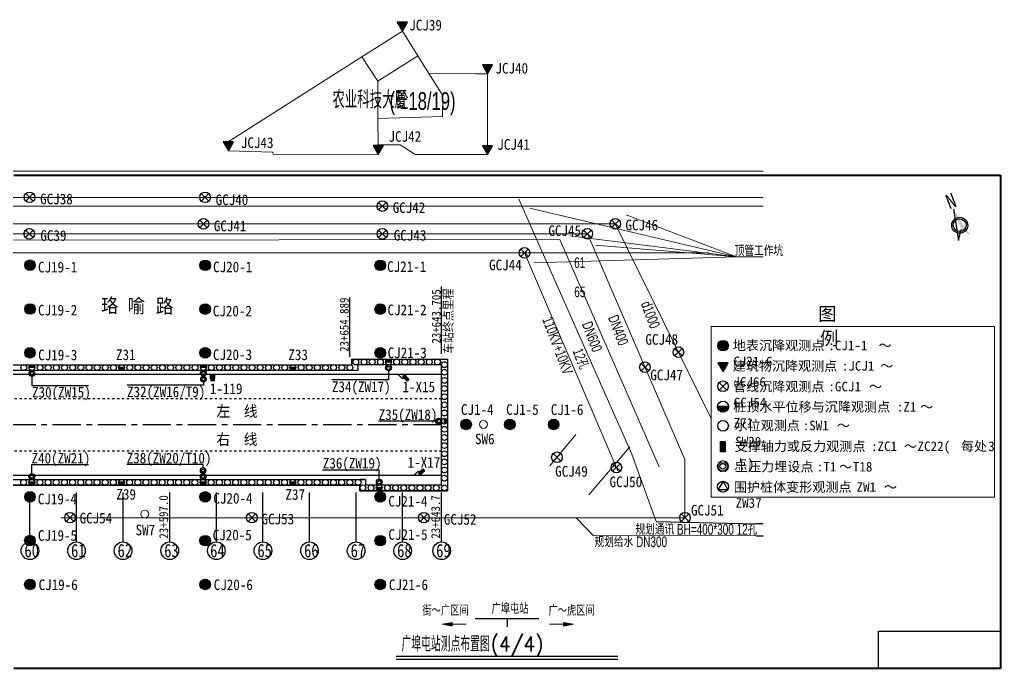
# Model space of a CAD drawing. Header units: millimetres. Extents: x 56 to 535294, y 65 to 2081451.
# Drawn here: x 1765 to 2317, y 186 to 552 of the extents above; entities that cross this region are included whole.
import ezdxf
from ezdxf.enums import TextEntityAlignment as Align

# ---------------------------------------------------------------- set-up
doc = ezdxf.new("R2010")
doc.units = ezdxf.units.MM
for name, pattern in [('238400', [0.8, 0.25, -0.3, 0.25]), ('CENTER', [50.8, 31.75, -6.35, 6.35, -6.35]), ('L1', [0])]:
    doc.linetypes.add(name, pattern=pattern)
for name, color, linetype in [('基坑外框及中线', 106, 'Continuous'), ('外框边线坐标标注', 7, 'Continuous'), ('桩', 5, 'Continuous'), ('桩基位置', 7, 'Continuous'), ('监测点', 7, 'Continuous')]:
    doc.layers.add(name, color=color, linetype=linetype)
doc.layers.add('监测标志', color=4, linetype='Continuous', lineweight=5)
doc.styles.get("Standard").update_dxf_attribs({"font": 'txt', "bigfont": 'gbcbig.shx'})
doc.styles.add('SZ30', font='wwtrstxt.shx', dxfattribs={"width": 0.7, "bigfont": 'hztxt.shx'})
doc.styles.add('宋体', font='')
doc.styles.get('宋体').set_extended_font_data('FangSong_GB2312')

msp = doc.modelspace()

# ---------------------------------------------------------------- hatches: boundary and pattern name
h = msp.add_hatch(color=7)
h.paths.add_polyline_path([(1980.42, 550.23), (1977.54, 550.23), (1980.42, 545.23)])
h.paths.add_polyline_path([(1983.31, 550.23), (1980.42, 550.23), (1980.42, 545.23)])
h = msp.add_hatch(color=7)
h.paths.add_polyline_path([(2028.36, 526.21), (2025.47, 526.21), (2028.36, 521.21)])
h.paths.add_polyline_path([(2031.24, 526.21), (2028.36, 526.21), (2028.36, 521.21)])
h = msp.add_hatch(color=7)
h.paths.add_polyline_path([(1882.39, 482.75), (1879.5, 482.75), (1882.39, 477.75)])
h.paths.add_polyline_path([(1885.28, 482.75), (1882.39, 482.75), (1882.39, 477.75)])
h = msp.add_hatch(color=7)
h.paths.add_polyline_path([(1966.86, 480.67), (1963.97, 480.67), (1966.86, 475.67)])
h.paths.add_polyline_path([(1969.74, 480.67), (1966.86, 480.67), (1966.86, 475.67)])
h = msp.add_hatch(color=7)
h.paths.add_polyline_path([(2028.4, 480.6), (2025.51, 480.6), (2028.4, 475.6)])
h.paths.add_polyline_path([(2031.28, 480.6), (2028.4, 480.6), (2028.4, 475.6)])
for points in [[(1773.67, 413.26, 1), (1767.69, 413.26, 1)], [(1872.3, 413.21, 1), (1866.31, 413.21, 1)], [(1970.96, 413.21, 1), (1964.97, 413.21, 1)], [(1773.67, 388.59, 1), (1767.69, 388.59, 1)], [(1872.3, 388.55, 1), (1866.31, 388.55, 1)], [(1970.96, 388.55, 1), (1964.97, 388.55, 1)], [(2164.06, 367.92, 1), (2158.07, 367.92, 1)], [(1773.67, 363.93, 1), (1767.69, 363.93, 1)], [(1872.3, 363.89, 1), (1866.31, 363.89, 1)], [(1970.96, 363.89, 1), (1964.97, 363.89, 1)], [(1820.64, 355.58, 1), (1823.92, 355.58)], [(1917.1, 355.58, 1), (1920.38, 355.58)], [(2157.96, 333.59, 1), (2164.16, 333.59)], [(2019.3, 323.55, 1), (2013.31, 323.55, 1)], [(2043.96, 323.55, 1), (2037.97, 323.55, 1)], [(2068.62, 323.55, 1), (2062.64, 323.55, 1)], [(1770.02, 290.94, 1), (1773.3, 290.94)], [(1820.55, 290.94, 1), (1823.83, 290.94)], [(1866.49, 290.94, 1), (1869.77, 290.94)], [(1917.01, 290.94, 1), (1920.3, 290.94)], [(1965.74, 287.83, 1), (1969.02, 287.83)], [(1773.67, 282.75, 1), (1767.69, 282.75, 1)], [(1872.3, 282.7, 1), (1866.31, 282.7, 1)], [(1970.96, 282.7, 1), (1964.97, 282.7, 1)], [(1773.62, 258.09, 1), (1767.63, 258.09, 1)], [(1872.3, 258.04, 1), (1866.31, 258.04, 1)], [(1970.96, 258.04, 1), (1964.97, 258.04, 1)], [(1773.65, 233.38, 1), (1767.66, 233.38, 1)], [(1872.3, 233.38, 1), (1866.31, 233.38, 1)], [(1970.96, 233.38, 1), (1964.97, 233.38, 1)]]:
    msp.add_hatch(color=7).paths.add_polyline_path(points)
h = msp.add_hatch(color=7)
edge = h.paths.add_edge_path()
edge.add_ellipse((1972.62, 358.7), major_axis=(-1.16, 1.16), ratio=1, start_angle=-135, end_angle=45, ccw=False)
edge.add_line((1974.26, 358.7), (1970.98, 358.7))
h = msp.add_hatch(color=7)
edge = h.paths.add_edge_path()
edge.add_ellipse((1771.75, 355.58), major_axis=(-1.16, 1.16), ratio=1, start_angle=-135, end_angle=45, ccw=False)
edge.add_line((1773.39, 355.58), (1770.11, 355.58))
h = msp.add_hatch(color=7)
edge = h.paths.add_edge_path()
edge.add_ellipse((1868.32, 355.65), major_axis=(-1.16, 1.16), ratio=1, start_angle=-135, end_angle=45, ccw=False)
edge.add_line((1869.96, 355.65), (1866.68, 355.65))
h = msp.add_hatch(color=7)
h.paths.add_polyline_path([(2161.06, 358.24), (2158.18, 358.24), (2161.06, 353.24)])
h.paths.add_polyline_path([(2163.95, 358.24), (2161.06, 358.24), (2161.06, 353.24)])
h = msp.add_hatch(color=7)
edge = h.paths.add_edge_path()
edge.add_ellipse((2004.13, 325.4), major_axis=(1.16, 1.16), ratio=1, start_angle=225, end_angle=405, ccw=False)
edge.add_line((2004.13, 323.76), (2004.13, 327.04))
at = {"linetype": 'ByBlock', "lineweight": 25}
for points in [[(2002.75, 210.95), (2008.44, 209.91), (2008.44, 211.99)], [(2071.18, 211.99), (2071.18, 209.91), (2076.88, 210.95)]]:
    msp.add_hatch(color=5, dxfattribs=at).paths.add_polyline_path(points)

# ---------------------------------------------------------------- linework, layer by layer
at = {"color": 7}
for p, q in [((1983.31, 550.23), (1977.54, 550.23)), ((1977.54, 550.23), (1980.42, 545.23)), ((1980.42, 545.23), (1983.31, 550.23)), ((2031.24, 526.21), (2025.47, 526.21)), ((2025.47, 526.21), (2028.36, 521.21)), ((2028.36, 521.21), (2031.24, 526.21)), ((1885.28, 482.75), (1879.5, 482.75)), ((1879.5, 482.75), (1882.39, 477.75)), ((1882.39, 477.75), (1885.28, 482.75)), ((1969.74, 480.67), (1963.97, 480.67)), ((1963.97, 480.67), (1966.86, 475.67)), ((1966.86, 475.67), (1969.74, 480.67)), ((2031.28, 480.6), (2025.51, 480.6)), ((2025.51, 480.6), (2028.4, 475.6)), ((2028.4, 475.6), (2031.28, 480.6)), ((1768.24, 449.41), (1772.48, 453.64)), ((1772.48, 449.41), (1768.24, 453.64)), ((1768.24, 449.41), (1772.48, 453.64)), ((1772.48, 449.41), (1768.24, 453.64)), ((1867.17, 449.41), (1871.4, 453.64)), ((1871.4, 449.41), (1867.17, 453.64)), ((1967, 444.47), (1971.23, 448.71)), ((1971.23, 444.47), (1967, 448.71)), ((1866.28, 434.5), (1870.51, 438.73)), ((1870.51, 434.5), (1866.28, 438.73)), ((2098.22, 434.47), (2102.45, 438.7)), ((2102.45, 434.47), (2098.22, 438.7)), ((1768.14, 428.82), (1772.37, 433.05)), ((1772.37, 428.82), (1768.14, 433.05)), ((1967.01, 428.85), (1971.24, 433.09)), ((1971.24, 428.85), (1967.01, 433.09)), ((2082.5, 428.87), (2086.74, 433.11)), ((2086.74, 428.87), (2082.5, 433.11)), ((2293.68, 427.22), (2295.27, 433.44)), ((2047.07, 418.17), (2051.3, 422.4)), ((2051.3, 418.17), (2047.07, 422.4)), ((2133.8, 362.17), (2138.04, 366.4)), ((2138.04, 362.17), (2133.8, 366.4)), ((1773.39, 355.58), (1770.11, 355.58)), ((1823.92, 355.58), (1820.64, 355.58)), ((1869.96, 355.65), (1866.68, 355.65)), ((1920.38, 355.58), (1917.1, 355.58)), ((1974.26, 358.7), (1970.98, 358.7)), ((1972.63, 353.79), (1971.22, 356.25)), ((1971.22, 356.25), (1974.05, 356.23)), ((1974.05, 356.23), (1972.63, 353.79)), ((1972.63, 353.79), (1972.63, 348.69)), ((2114.92, 353.7), (2119.16, 357.94)), ((2119.16, 353.7), (2114.92, 357.94)), ((2163.95, 358.24, 0), (2158.18, 358.24, 0)), ((2158.18, 358.24, 0), (2161.06, 353.24, 0)), ((2161.06, 353.24, 0), (2163.95, 358.24, 0)), ((1771.76, 350.67), (1770.35, 353.13)), ((1770.35, 353.13), (1773.18, 353.12)), ((1773.18, 353.12), (1771.76, 350.67)), ((1771.76, 350.67), (1771.76, 345.57)), ((1868.33, 350.75), (1866.93, 353.2)), ((1866.93, 353.2), (1869.75, 353.19)), ((1869.75, 353.19), (1868.33, 350.75)), ((1972.63, 348.69), (1940.72, 348.69)), ((1771.76, 345.57), (1803.66, 345.57)), ((1868.33, 345.65), (1825.38, 345.65)), ((1868.33, 347.34), (1868.33, 345.65)), ((2158.94, 342.92, 0), (2163.18, 347.16, 0)), ((2163.18, 342.92, 0), (2158.94, 347.16, 0)), ((2164.16, 333.59, 0), (2157.96, 333.59, 0)), ((1999.22, 325.39), (2001.68, 326.8)), ((2001.68, 326.8), (2001.67, 323.97)), ((2004.13, 323.76), (2004.13, 327.04)), ((1999.22, 325.38), (1966.98, 325.38)), ((2001.67, 323.97), (1999.22, 325.39)), ((2065.39, 302.91), (2069.62, 307.15)), ((2069.62, 302.91), (2065.39, 307.15)), ((1771.67, 295.85), (1771.67, 300.95)), ((1771.67, 300.95), (1803.58, 300.95)), ((1868.14, 300.95), (1825.18, 300.95)), ((1868.14, 299.25), (1868.14, 300.95)), ((2098.86, 297.18), (2103.1, 301.41)), ((2103.1, 297.18), (2098.86, 301.41)), ((1771.67, 295.85), (1770.27, 293.39)), ((1770.27, 293.39), (1773.09, 293.41)), ((1773.09, 293.41), (1771.67, 295.85)), ((1868.13, 295.85), (1866.73, 293.39)), ((1866.73, 293.39), (1869.56, 293.41)), ((1869.56, 293.41), (1868.13, 295.85)), ((1967.39, 297.83), (1935.48, 297.83)), ((1967.39, 292.73), (1967.39, 297.83)), ((1773.3, 290.94), (1770.02, 290.94)), ((1823.83, 290.94), (1820.55, 290.94)), ((1869.77, 290.94), (1866.49, 290.94)), ((1920.3, 290.94), (1917.01, 290.94)), ((1969.02, 287.83), (1965.74, 287.83)), ((1967.39, 292.73), (1965.98, 290.28)), ((1965.98, 290.28), (1968.81, 290.29)), ((1968.81, 290.29), (1967.39, 292.73)), ((2161.05, 291.53, 0), (2158.38, 286.86, 0)), ((2163.75, 286.89, 0), (2161.05, 291.53, 0)), ((2158.38, 286.86, 0), (2163.75, 286.89, 0)), ((1791.1, 268.87), (1795.34, 273.1)), ((1795.34, 268.87), (1791.1, 273.1)), ((1893.49, 268.87), (1897.72, 273.1)), ((1897.72, 268.87), (1893.49, 273.1)), ((1990.38, 268.87), (1994.62, 273.1)), ((1994.62, 268.87), (1990.38, 273.1)), ((2137.47, 268.87), (2141.71, 273.1)), ((2141.71, 268.87), (2137.47, 273.1)), ((1977.01, 191.29), (2101.76, 191.29))]:
    msp.add_line(p, q, dxfattribs=at)
at = {"color": 252, "lineweight": 0}
for p, q in [((1957.57, 530.77), (1980.42, 545.23)), ((1980.42, 545.23), (1995.37, 521.34)), ((1880.25, 481.58), (1957.57, 530.77)), ((1966.51, 517), (1957.57, 530.77)), ((1957.57, 530.77), (1966.51, 517)), ((1966.51, 517), (1957.57, 530.77)), ((1966.51, 517), (1989.2, 531.2)), ((1995.37, 521.34), (2021.61, 521.18)), ((1995.37, 521.34), (2003.19, 508.84)), ((2021.61, 521.18), (2028.36, 521.21)), ((2028.36, 521.21), (2028.4, 475.6)), ((1966.56, 495.98), (1966.51, 517)), ((1966.51, 517), (1966.56, 495.98)), ((2003.19, 508.84), (2002.97, 497)), ((2002.97, 497), (1966.56, 495.98)), ((1966.77, 481.05), (1966.56, 495.98)), ((1966.56, 495.98), (1966.77, 481.05)), ((1966.77, 481.05), (1966.56, 495.98)), ((1882.39, 477.75), (1880.25, 481.58)), ((1979.15, 481.11), (1966.77, 481.05)), ((1979.15, 481.11), (1966.77, 481.05)), ((1966.77, 481.05), (1966.86, 475.67)), ((1987.63, 475.62), (1979.15, 481.11)), ((1907.5, 477.02), (1882.39, 477.75)), ((1907.6, 475.83), (1907.5, 477.02)), ((1966.86, 475.67), (1907.6, 475.83)), ((2028.4, 475.6), (1987.63, 475.62)), ((2168.7, 418.02), (2183.69, 418.02)), ((2109.63, 306.82), (2123.34, 268.86)), ((2078.26, 270.99), (2087.96, 260.94)), ((2087.96, 260.94), (2179.92, 260.79))]:
    msp.add_line(p, q, dxfattribs=at)
at = {"linetype": 'L1', "lineweight": 0}
msp.add_line((1966.56, 495.98), (1966.51, 517), dxfattribs=at)
at = {"color": 4, "lineweight": 0}
for p, q in [((1072.12, 466.32), (2179.92, 466.32)), ((1726.87, 466.32), (2179.92, 466.32)), ((1668, 451.52), (2183.69, 451.52)), ((2109.63, 306.82), (2046.07, 450.41)), ((1072.12, 446.59), (2183.69, 446.59)), ((2052.27, 445.36), (2168.7, 418.02)), ((1072.12, 436.71), (2100.34, 436.58)), ((2100.34, 436.58), (2154.29, 326.97)), ((2106.54, 441.65), (2168.7, 418.02)), ((1072.12, 430.82), (2084.62, 430.99)), ((2139.51, 303.72), (2084.62, 430.99)), ((1072.12, 426.94), (2069.14, 427.7)), ((2125.14, 299.59, 88.14), (2069.14, 427.7, 88.14)), ((2074.68, 429.92), (2168.7, 418.02)), ((1072.12, 420.28), (2153.27, 420.28)), ((2049.19, 420.28), (2101.8, 297.37)), ((2089.12, 424.59), (2168.7, 418.02)), ((2054.69, 414.66), (2168.7, 418.02)), ((2063.54, 300.25), (2078.09, 317.78)), ((2085.45, 283.81), (2108.52, 310.87)), ((2139.59, 304.19), (2139.59, 270.99)), ((2139.59, 270.99), (1787.95, 270.99))]:
    msp.add_line(p, q, dxfattribs=at)
at = {"color": 7, "lineweight": 40}
for p, q in [((1761.49, 463.95), (2317.28, 463.95)), ((2317.28, 463.95), (2317.28, 186.06)), ((2317.28, 186.06), (1761.49, 186.06))]:
    msp.add_line(p, q, dxfattribs=at)
at = {"color": 7, "extrusion": (2e-16, 2e-16, -1)}
msp.add_line((2290.88, 444.83), (2293.68, 427.22), dxfattribs=at)
at = {"color": 7, "lineweight": 20}
for p, q in [((2154.29, 378.74), (2313.92, 378.74)), ((2154.29, 282.5), (2154.29, 378.74)), ((2313.92, 378.74), (2313.92, 282.5)), ((2313.92, 282.5), (2154.29, 282.5))]:
    msp.add_line(p, q, dxfattribs=at)
for p, q in [((1872.8, 351.61), (1874.33, 351.61)), ((1872.8, 348.2), (1872.8, 351.61)), ((1872.8, 350.94), (1873.4, 351.61)), ((1872.8, 350.4), (1873.89, 351.61)), ((1872.8, 349.85), (1874.33, 351.55)), ((1872.8, 349.3), (1874.33, 351)), ((1872.8, 348.75), (1874.33, 350.45)), ((1872.8, 348.2), (1874.33, 349.9)), ((1874.33, 348.2), (1872.8, 348.2)), ((1873.29, 348.2), (1874.33, 349.35)), ((1873.79, 348.2), (1874.33, 348.8)), ((1874.33, 351.61), (1874.33, 348.2)), ((1980.64, 350.34), (1981.7, 351.44)), ((1983.09, 347.97), (1980.64, 350.34)), ((1981.11, 349.88), (1981.05, 350.77)), ((1981.51, 349.5), (1981.39, 351.13)), ((1981.7, 351.44), (1984.15, 349.07)), ((1981.91, 349.12), (1981.74, 351.4)), ((1982.3, 348.73), (1982.14, 351.02)), ((1982.7, 348.35), (1982.53, 350.64)), ((1983.09, 347.97), (1982.93, 350.26)), ((1984.15, 349.07), (1983.09, 347.97)), ((1983.43, 348.33), (1983.32, 349.87)), ((1983.78, 348.68), (1983.72, 349.49)), ((2159.61, 313.84), (2162.16, 313.84)), ((2159.61, 308.15), (2159.61, 313.84)), ((2159.61, 312.73), (2160.6, 313.84)), ((2159.61, 311.81), (2161.43, 313.84)), ((2159.61, 310.9), (2162.16, 313.74)), ((2159.61, 309.98), (2162.16, 312.82)), ((2159.61, 309.06), (2162.16, 311.91)), ((2159.61, 308.15), (2162.16, 310.99)), ((2160.43, 308.15), (2162.16, 310.07)), ((2162.16, 313.84), (2162.16, 308.15)), ((2162.16, 308.15), (2159.61, 308.15)), ((2161.25, 308.15), (2162.16, 309.16)), ((1989.48, 296.25), (1991.97, 298.58)), ((1991.97, 298.58), (1993.02, 297.45)), ((1989.48, 296.25), (1991.76, 296.29)), ((1990.52, 295.13), (1989.48, 296.25)), ((1989.81, 295.89), (1991.36, 295.92)), ((1989.88, 296.63), (1992.17, 296.67)), ((1990.15, 295.53), (1990.96, 295.54)), ((1990.28, 297), (1992.57, 297.04)), ((1993.02, 297.45), (1990.52, 295.13)), ((1990.68, 297.37), (1992.97, 297.41)), ((1991.08, 297.75), (1992.72, 297.78)), ((1991.49, 298.12), (1992.38, 298.14)), ((2248.65, 186.06), (2248.65, 207.13)), ((2248.65, 207.13), (2317.28, 207.13)), ((2317.28, 207.13), (2317.28, 186.06)), ((2317.28, 186.06), (2248.65, 186.06))]:
    msp.add_line(p, q)
at = {"lineweight": 25}
msp.add_line((2123.34, 268.86), (2179.47, 267.46), dxfattribs=at)
at = {"color": 5, "lineweight": 30, "extrusion": (-2e-16, 2e-16, -1)}
msp.add_line((2021.45, 214.2), (2057.32, 214.2), dxfattribs=at)
at = {"color": 5, "lineweight": 30}
msp.add_line((2039.38, 214.2), (2039.38, 209.43), dxfattribs=at)
at = {"color": 7, "lineweight": -3}
msp.add_line((1977.01, 192.97), (2101.76, 192.97), dxfattribs=at)
at = {"lineweight": 0}
for centre, radius in [((1868.34, 349.05), 1.37), ((1868.14, 297.55), 1.37), ((2160.95, 299.98, 0), 2.56)]:
    msp.add_circle(centre, radius, dxfattribs=at)
at = {"color": 4, "lineweight": 0}
msp.add_arc((2179.92, 3656.15), 3189.82, 270, 270.06764, dxfattribs=at)
msp.add_arc((2179.92, 3656.15), 3189.82, 270, 270.06764, dxfattribs=at)
at = {"lineweight": 25}
for centre, radius, start, end in [((2302.59, -5047.92), 5316.81, 91.28142, 91.32685), ((2179.92, 3656.15), 3395.35, 270, 270.06354)]:
    msp.add_arc(centre, radius, start, end, dxfattribs=at)
at = {"color": 7, "extrusion": (2e-16, 2e-16, -1)}
for major_axis, start_param, end_param in [((1.83, 4.12), 3.926991, 10.210176), ((-3.3, 1.46), 5.497787, 11.780972)]:
    msp.add_ellipse((2294.36, 435.8), major_axis=major_axis, ratio=1, start_param=start_param, end_param=end_param, dxfattribs=at)
msp.add_solid([(-2300.61, 429.89), (-2295.27, 433.44), (-2290.88, 444.83)], dxfattribs=at)
at = {"layer": '基坑外框及中线', "color": 0, "ltscale": 0.5}
msp.add_line((1959.67, 289.47), (2002.49, 289.47), dxfattribs=at)
at = {"layer": '外框边线坐标标注', "color": 5}
for p, q in [((2002.47, 363.3), (2002.43, 401.37)), ((1950.9, 365.73), (1950.9, 395.03)), ((1950.9, 365.73), (1950.9, 389.91)), ((1796.87, 257.33), (1796.87, 285.22)), ((1823.09, 257.33), (1823.09, 285.22)), ((1849.38, 257.33), (1849.38, 285.22)), ((1875.63, 257.33), (1875.63, 285.22)), ((1901.87, 257.33), (1901.87, 285.22)), ((1928.12, 257.33), (1928.12, 285.22)), ((1954.37, 257.33), (1954.37, 285.22)), ((1980.57, 257.33), (1980.57, 285.22)), ((2002.55, 257.33), (2002.55, 285.22)), ((1770.62, 257.33), (1770.62, 280.26))]:
    msp.add_line(p, q, dxfattribs=at)
at = {"layer": '外框边线坐标标注', "color": 0}
for p, q in [((1950.9, 361.72), (1950.9, 365.73)), ((1950.9, 361.72), (1950.9, 365.73)), ((1955.57, 351.64), (1942.78, 351.64)), ((1072.12, 289.3), (1956.39, 289.3)), ((1959.67, 292.58), (1956.39, 292.58)), ((1959.67, 292.58), (1956.39, 292.58)), ((1956.39, 289.3), (1956.39, 286.19)), ((1959.67, 292.58), (1959.67, 289.47)), ((1956.39, 286.19), (2005.77, 286.14))]:
    msp.add_line(p, q, dxfattribs=at)
at = {"layer": '外框边线坐标标注', "color": 7, "lineweight": 30}
for p, q in [((1951.96, 357.22), (1951.96, 360.34)), ((1951.96, 360.34), (2005.77, 360.34)), ((2005.77, 360.34), (2005.77, 286.14)), ((1072.12, 357.22), (1951.96, 357.22)), ((1955.24, 353.94), (1289.28, 353.94)), ((1955.24, 357.06), (1955.24, 353.94)), ((2002.49, 357.06), (1955.24, 357.06)), ((2002.49, 289.47), (2002.49, 357.06)), ((1072.12, 292.58), (1959.67, 292.58)), ((1956.39, 289.3), (1072.12, 289.3)), ((1956.39, 286.19), (1956.39, 289.3)), ((1959.67, 292.58), (1959.67, 289.47)), ((1959.67, 289.47), (2002.49, 289.47)), ((2005.77, 286.14), (1956.39, 286.19))]:
    msp.add_line(p, q, dxfattribs=at)
at = {"layer": '外框边线坐标标注', "color": 252}
for p, q in [((2002.49, 351.64), (1072.12, 351.65)), ((2002.49, 351.64), (1072.12, 351.65)), ((2002.49, 344.59), (2002.49, 344.59)), ((2002.49, 344.59), (2002.49, 344.59)), ((2002.49, 344.59), (2002.49, 344.59)), ((2002.49, 344.59), (2002.49, 344.59)), ((2002.49, 344.59), (2002.49, 344.59)), ((2002.49, 344.59), (2002.49, 344.59)), ((2002.49, 294.85), (1072.12, 294.87)), ((2002.49, 294.85), (1072.12, 294.87)), ((2002.49, 289.47), (2002.49, 289.47)), ((2002.49, 289.47), (2002.49, 289.47))]:
    msp.add_line(p, q, dxfattribs=at)
at = {"layer": '外框边线坐标标注', "color": 30, "linetype": 'CENTER', "ltscale": 0.5}
msp.add_line((2002.49, 323.26), (1072.12, 323.26), dxfattribs=at)
at = {"layer": '外框边线坐标标注', "color": 7}
for centre in [(1770.36, 451.52), (1770.36, 451.52), (1869.29, 451.52), (1969.11, 446.59), (1868.39, 436.61), (2100.34, 436.58), (1770.25, 430.94), (1969.13, 430.97), (2084.62, 430.99), (2049.19, 420.28), (1770.68, 413.26), (1869.31, 413.21), (1967.96, 413.21), (1770.68, 388.59), (1869.31, 388.55), (1967.96, 388.55), (2161.06, 367.92, 0), (1770.68, 363.93), (1869.31, 363.89), (1967.96, 363.89), (2135.92, 364.29), (2117.04, 355.82), (2161.06, 345.04, 0), (2016.3, 323.55), (2040.97, 323.55), (2065.63, 323.55), (2161.06, 322.76, 0), (2067.5, 305.03), (2100.98, 299.29), (1770.68, 282.75), (1869.31, 282.7), (1967.96, 282.7), (1793.22, 270.99), (1895.6, 270.99), (1992.5, 270.99), (2139.59, 270.99), (1770.62, 258.09), (1869.31, 258.04), (1967.96, 258.04), (1770.65, 233.38), (1869.31, 233.38), (1967.96, 233.38)]:
    msp.add_circle(centre, 2.99, dxfattribs=at)
at = {"layer": '外框边线坐标标注', "color": 252}
for centre in [(1954.25, 358.7), (1958.84, 358.7), (1963.43, 358.7), (1968.03, 358.7), (1972.62, 358.7), (1972.62, 358.7), (1972.62, 358.7), (1977.21, 358.7), (1981.81, 358.7), (1986.4, 358.7), (1990.99, 358.7), (1995.59, 358.7), (2000.18, 358.7), (1767.16, 355.58), (1771.75, 355.58), (1771.75, 355.58), (1776.34, 355.58), (1780.94, 355.58), (1785.53, 355.58), (1790.12, 355.58), (1794.72, 355.58), (1799.31, 355.58), (1803.9, 355.58), (1808.5, 355.58), (1813.09, 355.58), (1817.68, 355.58), (1822.28, 355.58), (1822.28, 355.58), (1822.28, 355.58), (1822.28, 355.58), (1822.28, 355.58), (1822.28, 355.58), (1822.28, 355.58), (1822.28, 355.58), (1822.28, 355.58), (1822.28, 355.58), (1826.87, 355.58), (1831.47, 355.58), (1836.06, 355.58), (1840.65, 355.58), (1845.25, 355.58), (1849.84, 355.58), (1854.43, 355.58), (1859.03, 355.58), (1863.62, 355.58), (1872.81, 355.58), (1877.4, 355.58), (1881.99, 355.58), (1886.59, 355.58), (1891.18, 355.58), (1895.77, 355.58), (1900.37, 355.58), (1904.96, 355.58), (1909.55, 355.58), (1914.15, 355.58), (1918.74, 355.58), (1918.74, 355.58), (1918.74, 355.58), (1918.74, 355.58), (1918.74, 355.58), (1918.74, 355.58), (1918.74, 355.58), (1918.74, 355.58), (1918.74, 355.58), (1918.74, 355.58), (1923.33, 355.58), (1927.93, 355.58), (1932.52, 355.58), (1937.12, 355.58), (1941.71, 355.58), (1946.3, 355.58), (1950.9, 355.58), (2004.13, 357.23), (2004.13, 352.96), (2004.13, 352.96), (2004.13, 352.96), (2004.13, 348.37), (2004.13, 343.77), (2004.13, 339.18), (2004.13, 334.59), (2004.13, 329.99), (2004.13, 325.4), (2004.13, 325.4), (2004.13, 325.4), (2004.13, 320.81), (2004.13, 316.21), (2004.13, 311.62), (2004.13, 307.03), (2004.13, 302.43), (2004.13, 297.84), (2004.13, 293.24), (1767.07, 290.94), (1771.66, 290.94), (1771.66, 290.94), (1771.66, 290.94), (1776.26, 290.94), (1780.85, 290.94), (1785.44, 290.94), (1790.04, 290.94), (1794.63, 290.94), (1799.22, 290.94), (1803.82, 290.94), (1808.41, 290.94), (1813, 290.94), (1817.6, 290.94), (1822.19, 290.94), (1822.19, 290.94), (1822.19, 290.94), (1822.19, 290.94), (1822.19, 290.94), (1822.19, 290.94), (1822.19, 290.94), (1822.19, 290.94), (1822.19, 290.94), (1822.19, 290.94), (1826.79, 290.94), (1831.38, 290.94), (1835.97, 290.94), (1840.57, 290.94), (1845.16, 290.94), (1845.16, 290.94), (1849.75, 290.94), (1854.35, 290.94), (1858.94, 290.94), (1863.53, 290.94), (1868.13, 290.94), (1872.72, 290.94), (1877.31, 290.94), (1881.91, 290.94), (1886.5, 290.94), (1891.09, 290.94), (1895.69, 290.94), (1900.28, 290.94), (1904.87, 290.94), (1909.47, 290.94), (1914.06, 290.94), (1918.65, 290.94), (1918.65, 290.94), (1918.65, 290.94), (1918.65, 290.94), (1918.65, 290.94), (1918.65, 290.94), (1918.65, 290.94), (1918.65, 290.94), (1918.65, 290.94), (1918.65, 290.94), (1923.25, 290.94), (1927.84, 290.94), (1932.44, 290.94), (1937.03, 290.94), (1941.62, 290.94), (1946.22, 290.94), (1950.81, 290.94), (1955.48, 290.94), (1958.2, 287.81), (1962.79, 287.83), (1967.38, 287.83), (1967.38, 287.83), (1967.38, 287.83), (1967.38, 287.83), (1971.98, 287.83), (1976.57, 287.83), (1981.16, 287.83), (1985.76, 287.83), (1990.35, 287.83), (1994.94, 287.83), (1999.54, 287.79), (2004.14, 287.78)]:
    msp.add_circle(centre, 1.64, dxfattribs=at)
at = {"layer": '外框边线坐标标注', "color": 30}
for centre in [(1868.32, 355.65), (1868.13, 290.94)]:
    msp.add_circle(centre, 1.64, dxfattribs=at)
at = {"layer": '外框边线坐标标注', "color": 40}
for centre in [(1868.32, 355.65), (1868.13, 290.94)]:
    msp.add_circle(centre, 1.64, dxfattribs=at)
at = {"layer": '外框边线坐标标注', "color": 5}
for centre in [(1770.62, 252.37), (1796.87, 252.37), (1823.09, 252.37), (1849.38, 252.37), (1875.63, 252.37), (1901.87, 252.37), (1928.12, 252.37), (1954.37, 252.37), (1980.57, 252.37), (2002.55, 252.37)]:
    msp.add_circle(centre, 4.96, dxfattribs=at)
at = {"layer": '桩', "color": 30, "linetype": '238400', "ltscale": 5}
for p, q in [((2002.49, 338.03), (1168.01, 338.03)), ((2002.49, 308.5), (1168.01, 308.5))]:
    msp.add_line(p, q, dxfattribs=at)
at = {"layer": '桩基位置', "color": 7}
for centre, radius in [((1972.62, 358.7), 1.64), ((1771.75, 355.58), 1.64), ((1771.76, 352.31), 1.63), ((1822.28, 355.58), 1.64), ((1868.32, 355.65), 1.64), ((1868.34, 352.38), 1.63), ((1918.74, 355.58), 1.64), ((1972.63, 355.42), 1.63), ((2161.06, 333.59, 0), 3.1), ((2000.86, 325.39), 1.63), ((2004.13, 325.4), 1.64), ((1771.68, 294.22), 1.63), ((1868.14, 294.22), 1.63), ((1771.66, 290.94), 1.64), ((1822.19, 290.94), 1.64), ((1868.13, 290.94), 1.64), ((1918.65, 290.94), 1.64), ((1967.38, 287.83), 1.64), ((1967.39, 291.1), 1.63), ((2161.06, 288.43, 0), 3.1)]:
    msp.add_circle(centre, radius, dxfattribs=at)
at = {"layer": '监测标志', "color": 5, "lineweight": 20}
for p, q in [((2002.75, 210.95, 0), (2008.44, 211.99, 0)), ((2008.44, 209.91, 0), (2002.75, 210.95, 0)), ((2008.44, 209.91, 0), (2008.44, 211.99, 0)), ((2008.44, 210.95), (2016.39, 210.95)), ((2071.18, 210.95), (2063.23, 210.95)), ((2071.18, 209.91, 0), (2071.18, 211.99, 0)), ((2076.88, 210.95, 0), (2071.18, 211.99, 0)), ((2071.18, 209.91, 0), (2076.88, 210.95, 0))]:
    msp.add_line(p, q, dxfattribs=at)
at = {"layer": '监测点', "lineweight": 0}
for p, q in [((1940.51, 357.3), (1940.51, 357.43)), ((1872.14, 349.35), (1872.14, 351.65)), ((1874.77, 349.35), (1872.14, 349.35)), ((1874.77, 349.35), (1872.14, 349.35)), ((1874.77, 349.35), (1874.77, 351.65)), ((1874.77, 349.35), (1874.77, 351.65)), ((1978.13, 351.64), (1980.46, 349.32)), ((1982.78, 351.64), (1980.46, 349.32)), ((1989.24, 297.17), (1986.91, 294.85)), ((1991.56, 294.85), (1989.24, 297.17))]:
    msp.add_line(p, q, dxfattribs=at)
for centre, radius in [((1868.34, 349.05), 1.7), ((2026.11, 323.55), 2.22), ((1868.14, 297.55), 1.7), ((2160.95, 299.98, 0), 3.17), ((1835.3, 273.04), 2.22)]:
    msp.add_circle(centre, radius, dxfattribs=at)
at = {"layer": '监测点', "lineweight": 30}
for centre, radius in [((1868.34, 349.05), 0.872), ((1868.14, 297.55), 0.872), ((2160.95, 299.98, 0), 1.62)]:
    msp.add_circle(centre, radius, dxfattribs=at)

# ---------------------------------------------------------------- texts
at = {"color": 7, "style": '宋体', "width": 0.9}
for s, p in [('JCJ39', (1984.32, 545.59, -104.92)), ('JCJ40', (2032.86, 521.27, -104.92)), ('JCJ42', (1972.64, 482.84, -104.92)), ('JCJ43', (1889.45, 479.32, -104.92)), ('JCJ41', (2033.91, 478.31, -104.92)), ('GCJ38', (1776.39, 447.6)), ('GCJ40', (1875.24, 447.14)), ('GCJ42', (1974.97, 442.71)), ('GCJ41', (1874.21, 432.44)), ('GCJ46', (2106.09, 432.93)), ('GC39', (1776.52, 426.98)), ('GCJ43', (1975.57, 427.14)), ('GCJ45', (2062.7, 429.74)), ('CJ19-1', (1775.2, 409.19, -104.92)), ('CJ20-1', (1873.79, 409.31, -104.92)), ('CJ21-1', (1971.82, 409.49, -104.92)), ('GCJ44', (2029.27, 410.44)), ('CJ19-2', (1775.2, 384.96, -104.92)), ('CJ20-2', (1873.63, 384.48, -104.92)), ('CJ21-2', (1972.05, 385.08, -104.92)), ('GCJ48', (2117.33, 368.45)), ('CJ19-3', (1775.27, 359.69, -104.92)), ('Z31', (1819.11, 359.79, -104.92)), ('CJ20-3', (1873.72, 359.85, -104.92)), ('Z33', (1916.19, 359.79, -104.92)), ('CJ21-3', (1972.12, 360.92, -104.92)), ('GCJ47', (2120.1, 348.41)), ('Z34(ZW17)', (1940.74, 341.75, -104.92)), ('Z30(ZW15)', (1771.82, 338.73, -104.92)), ('Z32(ZW16/T9)', (1825.32, 338.92, -104.92)), ('1-119', (1871.98, 340.65, -104.92)), ('1-X15', (1980.49, 341.71, -104.92)), ('Z35(ZW18)', (1967.07, 326.05, -104.92)), ('CJ1-4', (2013.42, 328.95, -104.92)), ('CJ1-5', (2038.87, 328.93, -104.92)), ('CJ1-6', (2064.03, 328.89, -104.92)), ('SW6', (2021.34, 312.34)), ('Z40(ZW21)', (1771.54, 301.53, -104.92)), ('Z38(ZW20/T10)', (1825.12, 301.62, -104.92)), ('Z36(ZW19)', (1935.61, 298.72, -104.92)), ('1-X17', (1983.37, 299.15, -104.92)), ('GCJ49', (2066.5, 294.12)), ('GCJ50', (2097.14, 288.21)), ('CJ19-4', (1775.06, 278.53, -104.92)), ('Z39', (1819.33, 281.18, -104.92)), ('CJ20-4', (1873.96, 278.91, -104.92)), ('Z37', (1914.57, 281.07, -104.92)), ('CJ21-4', (1972.53, 277.26, -104.92)), ('GCJ51', (2142.99, 272.2)), ('GCJ54', (1798.61, 267.78)), ('GCJ53', (1901.09, 267.23)), ('GCJ52', (2003.79, 267.04)), ('SW7', (1830.13, 261.07)), ('CJ19-5', (1775.13, 257.97, -104.92)), ('CJ20-5', (1873.57, 258.25, -104.92)), ('CJ21-5', (1972.57, 258.49, -104.92)), ('CJ19-6', (1775.51, 230.2, -104.92)), ('CJ20-6', (1874.16, 230.2, -104.92)), ('CJ21-6', (1972.82, 230.2, -104.92))]:
    msp.add_text(s, height=6, dxfattribs=at).set_placement(p)
at = {"color": 0, "style": '宋体', "width": 0.9}
msp.add_text('N', height=8.26, rotation=21.0547, dxfattribs=at).set_placement((2288.55, 444.75))
at = {"color": 5, "style": '宋体', "width": 0.9}
for s, p in [('珞', (1810.73, 386.65)), ('喻', (1825.61, 386.43)), ('路', (1841.6, 386.21))]:
    msp.add_text(s, height=8, dxfattribs=at).set_placement(p)
at = {"color": 0, "style": '宋体'}
for s, height, p in [('图', 7.56, (2214.59, 382.07)), ('例', 7.56, (2215.64, 368.29)), ('地表沉降观测点', 5.403, (2166.55, 365.38)), (':CJ1-1', 5.403, (2220.34, 365.38)), ('～', 5.4, (2248.64, 365.38)), ('建筑物沉降观测点', 5.403, (2166.46, 353.81)), ('CJ21-6', 5.403, (2166.85, 356.38)), (':JCJ1', 5.403, (2227.94, 353.81)), ('～', 5.4, (2249.55, 353.81)), ('管线沉降观测点', 5.403, (2166.61, 342.19)), ('JCJ66', 5.403, (2166.85, 344.8)), (':GCJ1', 5.403, (2220.4, 342.19)), ('～', 5.4, (2243.3, 342.19)), ('桩顶水平位移与沉降观测点', 5.4028, (2166.76, 330.77)), ('GCJ54', 5.403, (2167.06, 333.18)), (':Z1', 5.403, (2258.97, 330.77)), ('～', 5.4, (2272.09, 330.77)), ('Z71', 5.403, (2167.06, 321.76)), ('水位观测点', 5.403, (2167.5, 320.25)), (':SW1', 5.403, (2205.92, 320.25)), ('～', 5.4, (2225.22, 320.25)), ('SW20', 5.403, (2167.89, 311.24)), ('支撑轴力或反力观测点', 5.403, (2167.56, 308.52)), (':ZC1', 5.403, (2244.4, 308.52)), ('～', 5.4, (2262.92, 308.52)), ('ZC22(', 5.403, (2270.61, 308.52)), ('每处', 5.403, (2295.05, 308.52)), ('3', 5.4, (2310.42, 308.52)), ('点', 5.4, (2167.32, 298.48)), (')', 5.4, (2175.01, 298.48)), ('土压力埋设点', 5.403, (2167.77, 297.02)), (':T1', 5.403, (2213.87, 297.02)), ('～', 5.4, (2226.48, 297.02)), ('T18', 5.403, (2234.16, 297.02)), ('围护桩体变形观测点', 5.403, (2167.11, 285.57)), ('ZW1', 5.403, (2236.26, 285.57)), ('～', 5.4, (2251.7, 285.57)), ('ZW37', 5.403, (2168.1, 276.57))]:
    msp.add_text(s, height=height, dxfattribs=at).set_placement(p)
at = {"color": 5, "style": '宋体', "width": 0.9}
for s, p in [('左  线', (1898.9, 327.83, 80.22)), ('右  线', (1898.8, 312.02, 80.22))]:
    msp.add_text(s, height=6.298, dxfattribs=at).set_placement(p, align=Align.RIGHT)
at = {"color": 7, "style": '宋体', "width": 0.7}
for s, p in [('街～广区间', (1991.72, 216.26, 0)), ('广埠屯站', (2030.65, 217.3, 0)), ('广～虎区间', (2062.74, 216.26, 0))]:
    msp.add_text(s, height=5.314, rotation=0.2218, dxfattribs=at).set_placement(p)
at = {"color": 7, "width": 0.9}
for s, p in [('广埠屯站测点布置图', (1979.9, 195.57)), ('(4/4)', (2030.22, 195.57))]:
    msp.add_text(s, height=8.535, dxfattribs=at).set_placement(p)
at = {"layer": '外框边线坐标标注', "color": 5, "style": '宋体'}
for s, height, rotation, width, p in [('23+643.705', 5, 90.1409, 0.9, (2002.01, 369.09)), ('车站终点里程', 5, 90.1409, 0.9, (2008.87, 363.36)), ('23+654.889', 5, 90.1409, 0.9, (1950.19, 364.43)), ('23+597.0', 5, 90.1409, 0.9, (1848.48, 259.17)), ('23+643.7', 5, 90.1409, 0.9, (2001.66, 259.17)), ('60', 7.5, 0.1409, 0.8, (1767.55, 248.7)), ('61', 7.5, 0.1409, 0.8, (1793.8, 248.7)), ('62', 7.5, 0.1409, 0.8, (1820.02, 248.7)), ('63', 7.5, 0.1409, 0.8, (1846.3, 248.7)), ('64', 7.5, 0.1409, 0.8, (1872.15, 248.64)), ('65', 7.5, 0.1409, 0.8, (1898.8, 248.7)), ('66', 7.5, 0.1409, 0.8, (1925.05, 248.7)), ('67', 7.5, 0.1409, 0.8, (1951.3, 248.7)), ('68', 7.5, 0.1409, 0.8, (1977.49, 248.7)), ('69', 7.5, 0.1409, 0.8, (1999.47, 248.7))]:
    msp.add_text(s, height=height, rotation=rotation, dxfattribs=dict(at, width=width)).set_placement(p)
at = {"layer": '监测点', "lineweight": 0, "style": 'SZ30', "width": 0.7}
for s, height, rotation, p in [('农业科技大厦', 10, 0, (1941.01, 501.6)), ('(', 10, 0, (1973.18, 500.94)), ('砼', 10, 0, (1976.73, 500.9)), ('18/19)', 10, 0, (1983.83, 500.81)), ('顶管工作坑', 6, 0, (2167.59, 418.47)), ('61', 6, 0, (2077.18, 411.71, 322.21)), ('65', 6, 0, (2077.25, 395.25, 322.21)), ('d1000', 6, 290.6684, (2114.66, 391.63)), ('110KV+10KV', 6, 290.6684, (2059.13, 382.78)), ('DN600', 6, 290.6684, (2081.44, 380.14, 88.14)), ('DN400', 6, 290.6684, (2096.17, 383.8)), ('12孔', 6, 290.6684, (2076.18, 364.98)), ('规划通讯 BH=400*300 12孔', 6, 0, (2111.72, 261.4)), ('规划给水 DN300', 6, 0, (2088.66, 254.4))]:
    msp.add_text(s, height=height, rotation=rotation, dxfattribs=at).set_placement(p)

doc.saveas('drawing.dxf')
